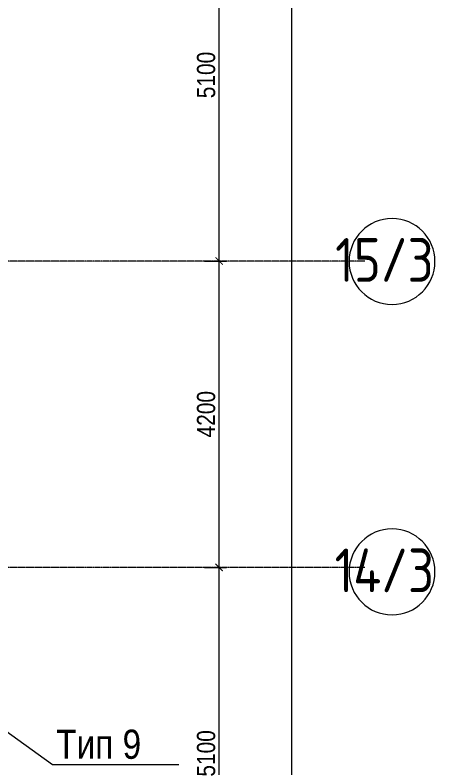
# Model space of a CAD drawing. Header units: millimetres. Extents: x -231292 to 573618, y -153144 to 564035.
# Drawn here: x 123992 to 129756, y 60880 to 71201 of the extents above; entities that cross this region are included whole.
import ezdxf
from ezdxf import colors
from ezdxf.entities.mleader import LeaderData, LeaderLine
from ezdxf.enums import TextEntityAlignment as Align
from ezdxf.math import Vec2, Vec3

# ---------------------------------------------------------------- set-up
doc = ezdxf.new("R2010")
doc.units = ezdxf.units.MM
doc.linetypes.add('CENTER2', pattern=[28.575, 19.05, -3.175, 3.175, -3.175])
doc.layers.get('0').update_dxf_attribs({"color": 250})
doc.layers.get('Defpoints').update_dxf_attribs({"color": 250})
for name, color, linetype, lineweight in [('Размеры зашивки ГКЛ', 250, 'Continuous', 0), ('РД_Оси_100', 250, 'Continuous', 0), ('РД_Оси_размер', 250, 'Continuous', 0)]:
    doc.layers.add(name, color=color, linetype=linetype, lineweight=lineweight)
doc.styles.add('style1', font='ARIALN.TTF')
doc.styles.add('ккк', font='isocpeur.ttf', dxfattribs={"width": 0.85, "oblique": 15})
doc.dimstyles.new('Dim100_ареал', dxfattribs={"dimscale": 100, "dimtxt": 2.5, "dimasz": 1, "dimexe": 1, "dimexo": 1, "dimgap": 0.5, "dimtad": 1, "dimzin": 12, "dimdsep": 46, "dimtxsty": 'style1', "dimblk": 'ARCHTICK', "dimcen": 1, "dimdle": 1, "dimclrd": 256, "dimclre": 256, "dimaunit": 1, "dimadec": 0, "dimazin": 3, "dimtfac": 1, "dimtmove": 1, "dimatfit": 3, "dimldrblk": 'OPEN30', "dimfxl": 2, "dimfxlon": 1, "dimtolj": 1, "dimtzin": 0, "dimlwd": 9, "dimlwe": 9, "dimarcsym": 0})

# ---------------------------------------------------------------- blocks, each defined once
blk = doc.blocks.new('A-iden')
at = {"linetype": 'Continuous', "lineweight": 5}
blk.add_circle((-0.73, -4.06), 5.89, dxfattribs=at)
at = {"color": 0, "linetype": 'Continuous', "lineweight": 20, "style": 'ккк', "width": 0.85}
blk.add_attdef('ID', text='', height=6, dxfattribs=at).set_placement((0.31, -3.85), align=Align.MIDDLE_CENTER)
blk = doc.blocks.new('_ArchTick')
at = {"color": 0, "linetype": 'ByBlock', "const_width": 0.15}
blk.add_lwpolyline([(-0.5, -0.5), (0.5, 0.5)], dxfattribs=at)
blk = doc.blocks.new('*D1614')
at = {"layer": 'Defpoints', "color": 0, "transparency": 16777216}
for p in [(116910, 69000), (118910, 69000), (116910, 0)]:
    blk.add_point(p, dxfattribs=at)
at = {"layer": 'РД_Оси_размер', "lineweight": 9, "transparency": 16777216}
for p, q in [((118910, -100), (118910, 69100)), ((118710, 69000), (119010, 69000)), ((118710, 0), (119010, 0))]:
    blk.add_line(p, q, dxfattribs=at)
at = {"layer": 'РД_Оси_размер', "lineweight": 9, "transparency": 16777216, "xscale": 100, "yscale": 100, "zscale": 100}
for p, rotation in [((118910, 69000), 90), ((118910, 0), 270)]:
    blk.add_blockref('_ArchTick', p, dxfattribs=dict(at, rotation=rotation))
at = {"layer": 'РД_Оси_размер', "color": 0, "transparency": 16777216, "insert": (118732, 34500), "char_height": 250, "attachment_point": 5, "rotation": 90, "style": 'style1'}
blk.add_mtext('\\A1;69000', dxfattribs=at)
blk = doc.blocks.new('_Open30')
at = {"color": 0, "linetype": 'ByBlock', "lineweight": -2}
for p, q in [((-1, 0.27), (0, 0)), ((0, 0), (-1, -0.27)), ((0, 0), (-1, 0))]:
    blk.add_line(p, q, dxfattribs=at)
blk = doc.blocks.new('*D1436')
at = {"layer": 'Defpoints', "color": 0, "transparency": 16777216}
for p in [(116910, 50400), (117910, 50400), (116910, 45300)]:
    blk.add_point(p, dxfattribs=at)
at = {"layer": 'РД_Оси_размер', "lineweight": 9, "transparency": 16777216}
for p, q in [((117910, 45200), (117910, 50500)), ((117710, 50400), (118010, 50400)), ((117710, 45300), (118010, 45300))]:
    blk.add_line(p, q, dxfattribs=at)
at = {"layer": 'РД_Оси_размер', "lineweight": 9, "transparency": 16777216, "xscale": 100, "yscale": 100, "zscale": 100}
for p, rotation in [((117910, 50400), 90), ((117910, 45300), 270)]:
    blk.add_blockref('_ArchTick', p, dxfattribs=dict(at, rotation=rotation))
at = {"layer": 'РД_Оси_размер', "color": 0, "transparency": 16777216, "insert": (117732, 47850), "char_height": 250, "attachment_point": 5, "rotation": 90, "style": 'style1'}
blk.add_mtext('\\A1;5100', dxfattribs=at)
blk = doc.blocks.new('*D1437')
at = {"layer": 'Defpoints', "color": 0, "transparency": 16777216}
for p in [(116910, 54600), (117910, 54600), (116910, 50400)]:
    blk.add_point(p, dxfattribs=at)
at = {"layer": 'РД_Оси_размер', "lineweight": 9, "transparency": 16777216}
for p, q in [((117710, 54600), (118010, 54600)), ((117910, 50300), (117910, 54700)), ((117710, 50400), (118010, 50400))]:
    blk.add_line(p, q, dxfattribs=at)
at = {"layer": 'РД_Оси_размер', "lineweight": 9, "transparency": 16777216, "xscale": 100, "yscale": 100, "zscale": 100}
for p, rotation in [((117910, 54600), 90), ((117910, 50400), 270)]:
    blk.add_blockref('_ArchTick', p, dxfattribs=dict(at, rotation=rotation))
at = {"layer": 'РД_Оси_размер', "color": 0, "transparency": 16777216, "insert": (117732, 52500), "char_height": 250, "attachment_point": 5, "rotation": 90, "style": 'style1'}
blk.add_mtext('\\A1;4200', dxfattribs=at)
blk = doc.blocks.new('*D1438')
at = {"layer": 'Defpoints', "color": 0, "transparency": 16777216}
for p in [(116910, 59700), (117910, 59700), (116910, 54600)]:
    blk.add_point(p, dxfattribs=at)
at = {"layer": 'РД_Оси_размер', "lineweight": 9, "transparency": 16777216}
for p, q in [((117910, 54500), (117910, 59800)), ((117710, 59700), (118010, 59700)), ((117710, 54600), (118010, 54600))]:
    blk.add_line(p, q, dxfattribs=at)
at = {"layer": 'РД_Оси_размер', "lineweight": 9, "transparency": 16777216, "xscale": 100, "yscale": 100, "zscale": 100}
for p, rotation in [((117910, 59700), 90), ((117910, 54600), 270)]:
    blk.add_blockref('_ArchTick', p, dxfattribs=dict(at, rotation=rotation))
at = {"layer": 'РД_Оси_размер', "color": 0, "transparency": 16777216, "insert": (117732, 57150), "char_height": 250, "attachment_point": 5, "rotation": 90, "style": 'style1'}
blk.add_mtext('\\A1;5100', dxfattribs=at)
blk = doc.blocks.new('СОШ_2200_АР_ОСИ_М100_28.05.24')
at = {"layer": 'РД_Оси_100', "linetype": 'CENTER2'}
for p, q in [((119910, 54600), (94200, 54600)), ((119910, 50400), (94200, 50400))]:
    blk.add_line(p, q, dxfattribs=at)
at = {"layer": 'РД_Оси_100', "color": 0}
ref = blk.add_blockref('A-iden', (120210, 55000), dxfattribs=dict(at, xscale=-100, yscale=100, zscale=100))
ref.add_attrib('ID', '15/3', dxfattribs={"layer": '0', "color": 0, "linetype": 'Continuous', "lineweight": 20, "height": 600, "style": 'ккк', "width": 0.85}).set_placement((120178.57, 54614.738), align=Align.MIDDLE_CENTER)
ref = blk.add_blockref('A-iden', (120210, 50744.148), dxfattribs=dict(at, xscale=-100, yscale=100, zscale=100))
ref.add_attrib('ID', '14/3', dxfattribs={"layer": '0', "color": 0, "linetype": 'Continuous', "lineweight": 20, "height": 600, "style": 'ккк', "width": 0.85}).set_placement((120178.57, 50358.886), align=Align.MIDDLE_CENTER)
at = {"layer": 'РД_Оси_размер'}
for base, p1, p2, picture, middle in [((118910, 69000), (116910, 0), (116910, 69000), '*D1614', (118732.357, 34500)), ((117910, 59700), (116910, 54600), (116910, 59700), '*D1438', (117732.357, 57150)), ((117910, 54600), (116910, 50400), (116910, 54600), '*D1437', (117732.357, 52500)), ((117910, 50400), (116910, 45300), (116910, 50400), '*D1436', (117732.357, 47850))]:
    dim = blk.add_linear_dim(base=base, p1=p1, p2=p2, angle=90, dimstyle='Dim100_ареал', dxfattribs=at)
    dim.commit()
    dim.dimension.update_dxf_attribs({"geometry": picture, "text_midpoint": middle})

msp = doc.modelspace()

# ---------------------------------------------------------------- block references
at = {"layer": 'РД_Оси_100'}
msp.add_blockref('СОШ_2200_АР_ОСИ_М100_28.05.24', (8883.403, 13229.686), dxfattribs=at)

# ---------------------------------------------------------------- leaders
at = {"layer": 'Размеры зашивки ГКЛ'}
ml = msp.add_multileader_mtext('Standard', dxfattribs=at)
ml.set_content('\\pxsm1;Тип 9  ', color=(0, 0, 138), style='style1')
ml.set_leader_properties(color=256, linetype='ByLayer', lineweight=9)
ml.build(insert=Vec2(0, 0))
ml.multileader.update_dxf_attribs({"has_dogleg": 0, "text_left_attachment_type": 6, "text_right_attachment_type": 6, "text_bottom_attachment_type": 10, "dogleg_length": 25, "arrow_head_size": 400})
ctx = ml.context
ctx.base_point, ctx.char_height, ctx.arrow_head_size, ctx.landing_gap_size, ctx.plane_origin = Vec3(124506.487, 60925.743), 400, 400, 50, Vec3(113478.156, 66842.31)
ctx.left_attachment, ctx.right_attachment, ctx.top_attachment = 6, 6, 10
notes = []
notes.append((ctx, [(0, (1, 1, 0), (124481.487, 60925.743), (1, 0), 25, [(1, [(123095.903, 61939.686)], 0, [])])]))
ctx.mtext.insert, ctx.mtext.width, ctx.mtext.defined_height, ctx.mtext.line_spacing_factor, ctx.mtext.flow_direction = Vec3(124556.487, 61405.743), 1668.44707, 600, 0.3, 5
for ctx, leaders in notes:
    for number, flags, end, landing, length, lines in leaders:
        leader = LeaderData()
        leader.index, (leader.has_last_leader_line, leader.has_dogleg_vector, leader.attachment_direction) = number, flags
        leader.last_leader_point, leader.dogleg_vector, leader.dogleg_length = Vec3(end), Vec3(landing), length
        for number, points, colour, breaks in lines:
            line = LeaderLine()
            line.index, line.vertices, line.color, line.breaks = number, Vec3.list(points), colors.encode_raw_color(colour), breaks
            leader.lines.append(line)
        ctx.leaders.append(leader)

doc.saveas('drawing.dxf')
